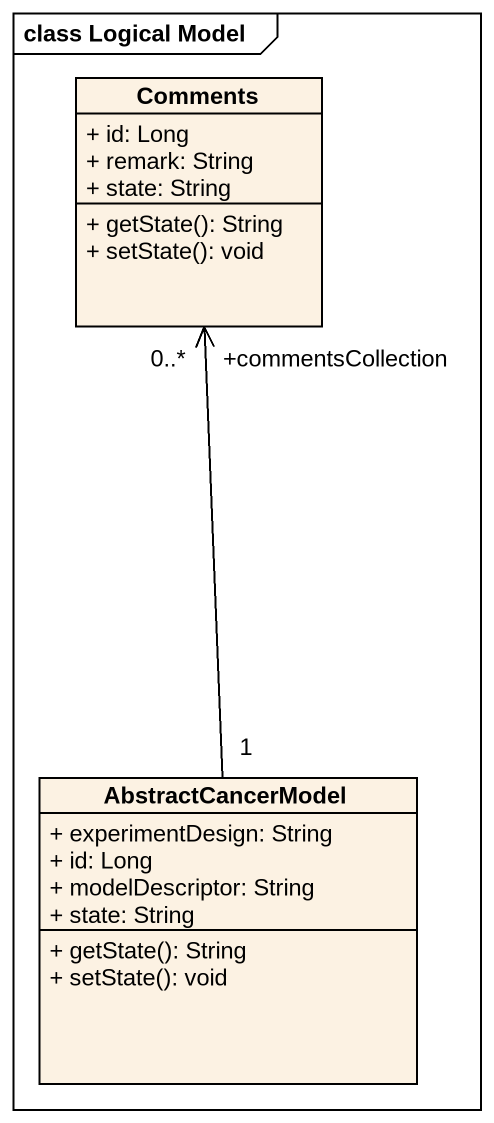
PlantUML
@startuml
mainframe class Logical Model
hide circle
hide empty members
skinparam classAttributeIconSize 0
class Comments {
  + id: Long
  + remark: String
  + state: String
  + getState(): String
  + setState(): void
}
class AbstractCancerModel {
  + experimentDesign: String
  + id: Long
  + modelDescriptor: String
  + state: String
  + getState(): String
  + setState(): void
}
Comments "+commentsCollection\n0..*" <-- "1" AbstractCancerModel
@enduml
